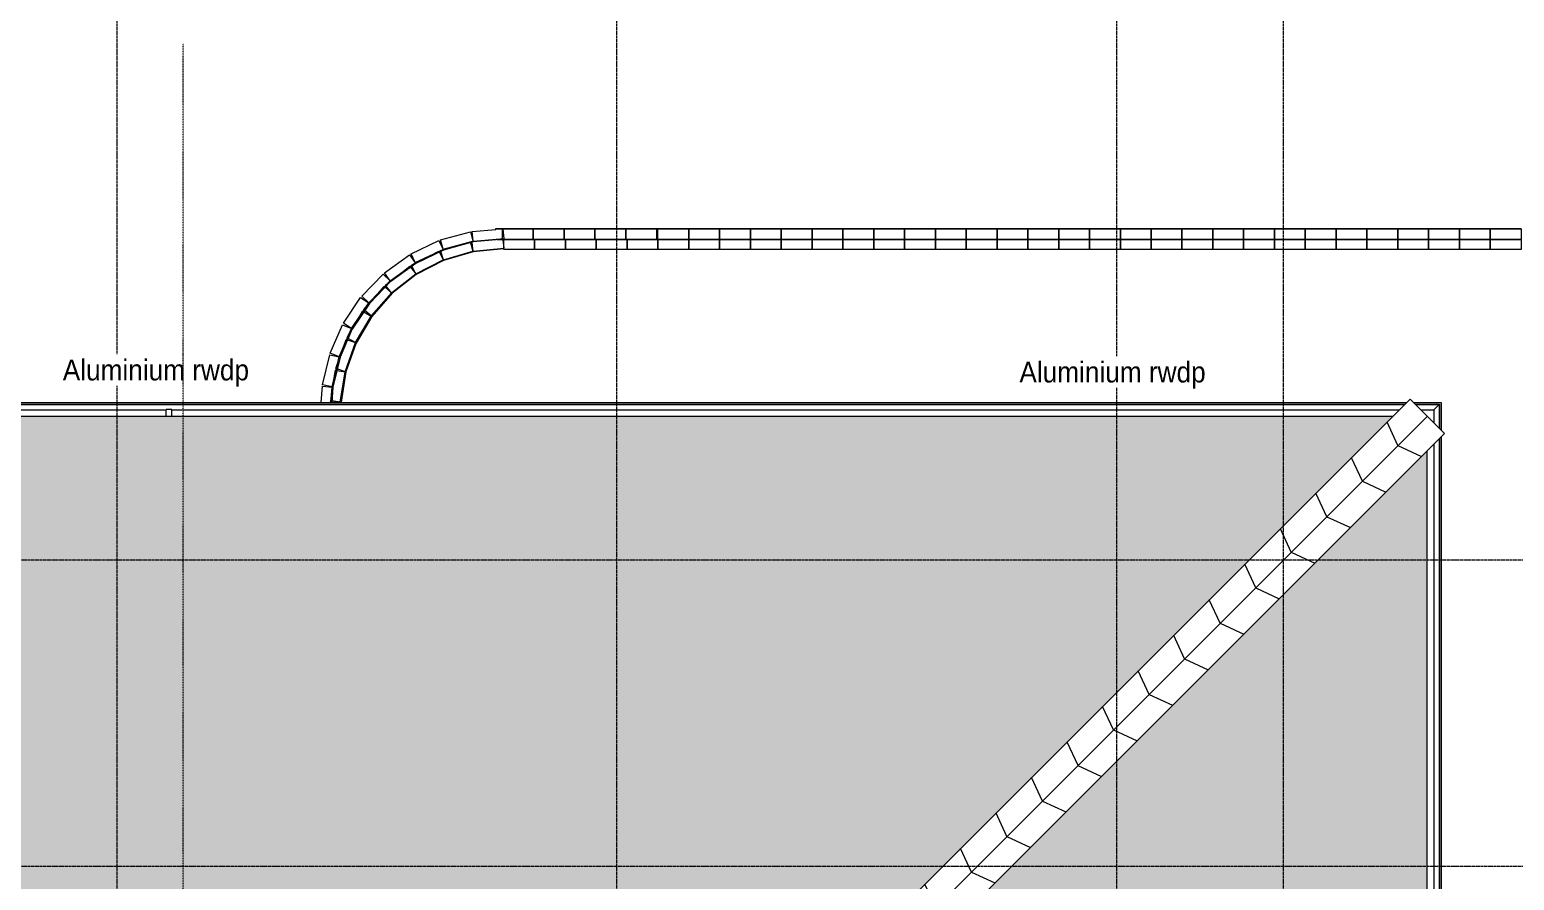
# Model space of a CAD drawing. Header units: millimetres. Extents: x -44849 to 8578, y -28812 to 16131.
# Drawn here: x -9537 to 1153, y -1411 to 4717 of the extents above; entities that cross this region are included whole.
import ezdxf

# ---------------------------------------------------------------- set-up
doc = ezdxf.new("R2010")
doc.units = ezdxf.units.MM
for name, pattern in [('1000 Dashed', [2, 1, -1]), ('Dash', [6.35, 3.175, -3.175]), ('Demolished', [7.14375, 4.7625, -2.38125]), ('Grid Line', [22.225, 12.7, -3.175, 3.175, -3.175])]:
    doc.linetypes.add(name, pattern=pattern)
for name, color, linetype, lineweight in [('A-GLAZ-CURT', 52, 'Continuous', 9), ('A-ROOF', 132, 'Demolished', 5), ('A-ROOF-OTLN', 132, 'Demolished', 5), ('A-ROOF-PATT', 132, 'Dash', 5), ('G-ANNO-SYMB', 111, 'Continuous', 5), ('G-ANNO-TEXT', 231, 'Continuous', 5), ('S-BEAM', 12, 'Continuous', 5), ('S-GRID', 1, 'Continuous', 5)]:
    doc.layers.add(name, color=color, linetype=linetype, lineweight=lineweight)
doc.styles.add('Arial_2', font='arial.ttf', dxfattribs={"width": 0.9, "height": 150})

# ---------------------------------------------------------------- blocks, each defined once
blk = doc.blocks.new('The BREEZEBLOCK Family1 - The BREEZEBLOCK Family1-1267691-NEW PROPOSED ROOF PLAN')
at = {"layer": 'A-GLAZ-CURT', "lineweight": 5}
for p, q in [((-111, 3), (-111, 73)), ((111, 73), (111, 3))]:
    blk.add_line(p, q, dxfattribs=at)
blk = doc.blocks.new('System Panel - Glazed-1095955-NEW PROPOSED ROOF PLAN')
at = {"layer": 'A-GLAZ-CURT', "lineweight": 5}
blk.add_hatch(color=256, dxfattribs=at).paths.add_polyline_path([(41, 3), (-43, 3), (-43, -3), (43, -3), (43, 3)])
for p, q in [((-43, 3), (43, 3)), ((-43, 3), (-43, -3)), ((43, 3), (43, -3)), ((43, -3), (-43, -3))]:
    blk.add_line(p, q, dxfattribs=at)
blk = doc.blocks.new('The BREEZEBLOCK Family1 - The BREEZEBLOCK Family1-V3-NEW PROPOSED ROOF PLAN')
at = {"layer": 'A-GLAZ-CURT', "lineweight": 5}
for p, q in [((-111, 3), (-111, 73)), ((111, 69), (111, 3))]:
    blk.add_line(p, q, dxfattribs=at)
blk = doc.blocks.new('System Panel - Glazed-1053836-NEW PROPOSED ROOF PLAN')
at = {"layer": 'A-GLAZ-CURT', "lineweight": 5}
blk.add_hatch(color=256, dxfattribs=at).paths.add_polyline_path([(-24, 3), (-24, -3), (24, -3), (24, 3)])
for p, q in [((-24, 3), (24, 3)), ((-24, 3), (-24, -3)), ((24, 3), (24, -3)), ((24, -3), (-24, -3))]:
    blk.add_line(p, q, dxfattribs=at)
blk = doc.blocks.new('The BREEZEBLOCK Family1 - The BREEZEBLOCK Family1-1267692-NEW PROPOSED ROOF PLAN')
at = {"layer": 'A-GLAZ-CURT', "lineweight": 5}
for p, q in [((-111, -69), (-111, -3)), ((111, -73), (-61, -73)), ((111, -3), (111, -73))]:
    blk.add_line(p, q, dxfattribs=at)
blk = doc.blocks.new('The BREEZEBLOCK Family1 - The BREEZEBLOCK Family1-1267693-NEW PROPOSED ROOF PLAN')
at = {"layer": 'A-GLAZ-CURT', "lineweight": 5}
for p, q in [((-111, -73), (-111, -3)), ((111, -73), (-111, -73)), ((111, -3), (111, -73))]:
    blk.add_line(p, q, dxfattribs=at)
blk = doc.blocks.new('The BREEZEBLOCK Family1 - The BREEZEBLOCK Family1-V4-NEW PROPOSED ROOF PLAN')
at = {"layer": 'A-GLAZ-CURT', "lineweight": 5}
for p, q in [((-111, -73), (-111, -3)), ((111, -73), (-111, -73)), ((111, -4), (111, -73))]:
    blk.add_line(p, q, dxfattribs=at)
blk = doc.blocks.new('The BREEZEBLOCK Family1 - The BREEZEBLOCK Family1-V5-NEW PROPOSED ROOF PLAN')
at = {"layer": 'A-GLAZ-CURT', "lineweight": 5}
for p, q in [((-111, -73), (-111, -3)), ((111, -73), (-111, -73)), ((111, -3), (111, -73))]:
    blk.add_line(p, q, dxfattribs=at)
blk = doc.blocks.new('The BREEZEBLOCK Family1 - The BREEZEBLOCK Family1-1267694-NEW PROPOSED ROOF PLAN')
at = {"layer": 'A-GLAZ-CURT', "lineweight": 5}
for p, q in [((-88, -73), (-88, -3)), ((29, -73), (-88, -73))]:
    blk.add_line(p, q, dxfattribs=at)
blk = doc.blocks.new('System Panel - Glazed-1053772-NEW PROPOSED ROOF PLAN')
at = {"layer": 'A-GLAZ-CURT', "lineweight": 5}
blk.add_hatch(color=256, dxfattribs=at).paths.add_polyline_path([(111, 3), (-111, 3), (-111, -3), (111, -3)])
for p, q in [((-111, 3), (111, 3)), ((-111, 3), (-111, -3)), ((111, 3), (111, -3)), ((111, -3), (-111, -3))]:
    blk.add_line(p, q, dxfattribs=at)
blk = doc.blocks.new('System Panel - Glazed-1053709-NEW PROPOSED ROOF PLAN')
at = {"layer": 'A-GLAZ-CURT', "lineweight": 5}
blk.add_hatch(color=256, dxfattribs=at).paths.add_polyline_path([(111, 3), (-111, 3), (-111, -3), (111, -3)])
for p, q in [((-111, 3), (111, 3)), ((-111, 3), (-111, -3)), ((111, 3), (111, -3)), ((111, -3), (-111, -3))]:
    blk.add_line(p, q, dxfattribs=at)
blk = doc.blocks.new('System Panel - Glazed-1053773-NEW PROPOSED ROOF PLAN')
at = {"layer": 'A-GLAZ-CURT', "lineweight": 5}
blk.add_hatch(color=256, dxfattribs=at).paths.add_polyline_path([(23, 3), (-88, 3), (-88, -3), (24, -3)])
for p, q in [((-88, 3), (23, 3)), ((-88, 3), (-88, -3)), ((24, -3), (-88, -3))]:
    blk.add_line(p, q, dxfattribs=at)
blk = doc.blocks.new('System Panel - Glazed-1053848-NEW PROPOSED ROOF PLAN')
at = {"layer": 'A-GLAZ-CURT', "lineweight": 5}
blk.add_hatch(color=256, dxfattribs=at).paths.add_polyline_path([(-37, 3), (-111, 3), (-111, -3), (111, -3), (111, 3), (67, 3)])
for p, q in [((-111, 3), (111, 3)), ((-111, 3), (-111, -3)), ((111, 3), (111, -3)), ((111, -3), (-111, -3))]:
    blk.add_line(p, q, dxfattribs=at)
blk = doc.blocks.new('The BREEZEBLOCK Family1 - The BREEZEBLOCK Family1-V10-NEW PROPOSED ROOF PLAN')
at = {"layer": 'A-GLAZ-CURT', "lineweight": 5}
for p, q in [((-111, 73), (111, 73)), ((-111, 3), (-111, 73)), ((111, 73), (111, 3))]:
    blk.add_line(p, q, dxfattribs=at)
blk = doc.blocks.new('The BREEZEBLOCK Family1 - The BREEZEBLOCK Family1-V11-NEW PROPOSED ROOF PLAN')
at = {"layer": 'A-GLAZ-CURT', "lineweight": 5}
for p, q in [((-111, 73), (111, 73)), ((-111, 3), (-111, 73)), ((111, 73), (111, 69)), ((111, 65), (111, 3))]:
    blk.add_line(p, q, dxfattribs=at)
blk = doc.blocks.new('The BREEZEBLOCK Family1 - The BREEZEBLOCK Family1-V12-NEW PROPOSED ROOF PLAN')
at = {"layer": 'A-GLAZ-CURT', "lineweight": 5}
for p, q in [((-111, -62), (-111, -3)), ((-106, -73), (-111, -73)), ((111, -3), (111, -66))]:
    blk.add_line(p, q, dxfattribs=at)
blk = doc.blocks.new('The BREEZEBLOCK Family1 - The BREEZEBLOCK Family1-V13-NEW PROPOSED ROOF PLAN')
at = {"layer": 'A-GLAZ-CURT', "lineweight": 5}
for p, q in [((-111, -65), (-111, -3)), ((-44, -73), (-111, -73)), ((111, -73), (105, -73)), ((111, -3), (111, -65))]:
    blk.add_line(p, q, dxfattribs=at)
blk = doc.blocks.new('The BREEZEBLOCK Family1 - The BREEZEBLOCK Family1-V14-NEW PROPOSED ROOF PLAN')
at = {"layer": 'A-GLAZ-CURT', "lineweight": 5}
for p, q in [((-111, -65), (-111, -3)), ((-111, -73), (-111, -71)), ((-37, -73), (-111, -73)), ((111, -73), (98, -73)), ((111, -3), (111, -64)), ((111, -71), (111, -73))]:
    blk.add_line(p, q, dxfattribs=at)
blk = doc.blocks.new('The BREEZEBLOCK Family1 - The BREEZEBLOCK Family1-V15-NEW PROPOSED ROOF PLAN')
at = {"layer": 'A-GLAZ-CURT', "lineweight": 5}
for p, q in [((-111, -64), (-111, -3)), ((-111, -73), (-111, -70)), ((-38, -73), (-111, -73)), ((111, -73), (93, -73)), ((111, -3), (111, -64)), ((111, -70), (111, -73))]:
    blk.add_line(p, q, dxfattribs=at)
blk = doc.blocks.new('The BREEZEBLOCK Family1 - The BREEZEBLOCK Family1-V16-NEW PROPOSED ROOF PLAN')
at = {"layer": 'A-GLAZ-CURT', "lineweight": 5}
for p, q in [((-111, -63), (-111, -3)), ((-111, -73), (-111, -70)), ((-41, -73), (-111, -73)), ((111, -73), (85, -73)), ((111, -3), (111, -63)), ((111, -70), (111, -73))]:
    blk.add_line(p, q, dxfattribs=at)
blk = doc.blocks.new('The BREEZEBLOCK Family1 - The BREEZEBLOCK Family1-V17-NEW PROPOSED ROOF PLAN')
at = {"layer": 'A-GLAZ-CURT', "lineweight": 5}
for p, q in [((-111, -63), (-111, -3)), ((-111, -73), (-111, -69)), ((-46, -73), (-111, -73)), ((111, -73), (80, -73)), ((111, -3), (111, -63)), ((111, -69), (111, -73))]:
    blk.add_line(p, q, dxfattribs=at)
blk = doc.blocks.new('The BREEZEBLOCK Family1 - The BREEZEBLOCK Family1-V18-NEW PROPOSED ROOF PLAN')
at = {"layer": 'A-GLAZ-CURT', "lineweight": 5}
for p, q in [((-111, -62), (-111, -3)), ((-111, -73), (-111, -69)), ((-51, -73), (-111, -73)), ((111, -73), (73, -73)), ((111, -3), (111, -62)), ((111, -69), (111, -73))]:
    blk.add_line(p, q, dxfattribs=at)
blk = doc.blocks.new('The BREEZEBLOCK Family1 - The BREEZEBLOCK Family1-V19-NEW PROPOSED ROOF PLAN')
at = {"layer": 'A-GLAZ-CURT', "lineweight": 5}
for p, q in [((-111, -62), (-111, -3)), ((-111, -73), (-111, -69)), ((-57, -73), (-111, -73)), ((111, -73), (80, -73)), ((111, -3), (111, -64)), ((111, -70), (111, -73))]:
    blk.add_line(p, q, dxfattribs=at)
blk = doc.blocks.new('The BREEZEBLOCK Family1 - The BREEZEBLOCK Family1-1267699-NEW PROPOSED ROOF PLAN')
at = {"layer": 'A-GLAZ-CURT', "lineweight": 5}
for p, q in [((-33, -64), (-33, -3)), ((-33, -73), (-33, -70)), ((-29, -73), (-33, -73))]:
    blk.add_line(p, q, dxfattribs=at)
blk = doc.blocks.new('System Panel - Glazed-1098808-NEW PROPOSED ROOF PLAN')
at = {"layer": 'A-GLAZ-CURT', "lineweight": 5}
blk.add_hatch(color=256, dxfattribs=at).paths.add_polyline_path([(-31, 3), (-33, 3), (-33, -3), (-31, -3)])
for p, q in [((-33, 3), (-31, 3)), ((-33, 3), (-33, -3)), ((-31, -3), (-33, -3))]:
    blk.add_line(p, q, dxfattribs=at)
blk = doc.blocks.new('Timber Truss - Timber Truss-1376232-NEW PROPOSED ROOF PLAN')
at = {"layer": 'S-BEAM'}
for p, q in [((-6570, 0), (-6570, -40)), ((-6521, 0), (-6570, 0)), ((6570, 0), (6521, 0)), ((6570, 0), (6570, -40)), ((-6521, -40), (-6570, -40)), ((6570, -40), (6521, -40))]:
    blk.add_line(p, q, dxfattribs=at)

msp = doc.modelspace()

# ---------------------------------------------------------------- hatches: boundary and pattern name
at = {"layer": 'A-ROOF-PATT', "linetype": 'Continuous'}
h = msp.add_hatch(dxfattribs=at)
h.set_pattern_fill('FP_25', color=253, style=0, pattern_type=2)
h.set_pattern_definition([(294.898, (-2795.93, -1267.3), (308.4, 143.141), [])])
h.paths.add_polyline_path([(-5994.6, -4589.7), (526.4, 1931.3), (402.7, 2055.1), (-6067, -4414.7), (-6010.6, -4414.7), (-6006.4, -4577.8), (-5996.7, -4587.5)])
h = msp.add_hatch(dxfattribs=at)
h.set_pattern_fill('FP_12', color=256, style=0, pattern_type=2)
h.set_pattern_definition([(180, (0, 158.42), (-323.85, -145.741), [76.2, -63.5, 88.9, -38.1, -165.1]), (180, (0, 158.42), (-323.85, -145.741), [-266.7, 114.3, -50.8]), (180, (-76.2, 152.35), (-323.85, -145.741), [63.5, -241.3, 50.8, -76.2]), (180, (-228.6, 167.53), (-323.85, -145.741), [38.1, -393.7]), (270, (0, 158.42), (107.95, -145.741), [139.668, -443.295]), (270, (-76.2, 158.42), (107.95, -145.741), [136.632, -446.331]), (270, (-139.7, 158.42), (107.95, -145.741), [127.523, -455.44]), (270, (-228.6, 167.53), (107.95, -145.741), [139.668, -443.295]), (270, (-266.7, 167.53), (107.95, -145.741), [139.668, -443.295]), (270, (-381, 158.42), (107.95, -145.741), [133.596, -449.368])])
h.paths.add_polyline_path([(-23393.5, -5588.2), (-22269.8, -4464.5), (-22144.6, -4589.7), (-22144.6, -4414.7), (-6067, -4414.7), (279, 1931.3), (-30913.1, 1931.3), (-23552.1, -5429.7)])
h = msp.add_hatch(dxfattribs=at)
h.set_pattern_fill('FP_24', color=253, style=0, pattern_type=2)
h.set_pattern_definition([(155.102, (-2672.2, -1391.04), (-143.141, -308.4), [])])
h.paths.add_polyline_path([(-5767.4, -4610), (650.2, 1807.6), (526.4, 1931.3), (-5994.6, -4589.7), (-5983.3, -4600.5), (-5989.2, -4589.7), (-5974.8, -4579.9), (-5802.4, -4605)])
h = msp.add_hatch(dxfattribs=at)
h.set_pattern_fill('FP_9', color=256, style=0, pattern_type=2)
h.set_pattern_definition([(90, (38.33, 0), (-145.741, 323.85), [76.2, -63.5, 88.9, -38.1, -165.1]), (90, (38.33, 0), (-145.741, 323.85), [-266.7, 114.3, -50.8]), (90, (32.26, 76.2), (-145.741, 323.85), [63.5, -241.3, 50.8, -76.2]), (90, (47.44, 228.6), (-145.741, 323.85), [38.1, -393.7]), (180, (38.33, 0), (-145.741, -107.95), [139.668, -443.295]), (180, (38.33, 76.2), (-145.741, -107.95), [136.632, -446.331]), (180, (38.33, 139.7), (-145.741, -107.95), [127.523, -455.44]), (180, (47.44, 228.6), (-145.741, -107.95), [139.668, -443.295]), (180, (47.44, 266.7), (-145.741, -107.95), [139.668, -443.295]), (180, (38.33, 381), (-145.741, -107.95), [133.596, -449.368])])
h.paths.add_polyline_path([(526.4, -10860.3), (526.4, 1683.8), (-5745.6, -4588.2), (-128.6, -10205.2)])

# ---------------------------------------------------------------- linework, layer by layer
at = {"layer": 'A-ROOF', "linetype": 'Continuous', "lineweight": 9}
for p, q in [((279, 1931.3), (-30913.1, 1931.3)), ((526.4, -10860.3), (526.4, 1683.8))]:
    msp.add_line(p, q, dxfattribs=at)
at = {"layer": 'A-ROOF-OTLN', "linetype": 'Continuous'}
for p, q in [((-31013.1, 2031.3), (379, 2031.3)), ((-6067, -4414.7), (402.7, 2055.1)), ((402.7, 2055.1), (650.2, 1807.6)), ((426.4, 2031.3), (626.4, 2031.3)), ((626.4, 2031.3), (626.4, 1831.3)), ((-31000.4, 2018.6), (366.3, 2018.6)), ((-30998, 2016.3), (363.9, 2016.3)), ((-12471.1, 1978.2), (-8553.6, 1978.2)), ((-8513.6, 1978.2), (325.8, 1978.2)), ((526.4, 1931.3), (-5994.6, -4589.7)), ((439.1, 2018.6), (613.7, 2018.6)), ((441.5, 2016.3), (611.4, 2016.3)), ((479.6, 1978.2), (573.3, 1978.2)), ((573.3, 1978.2), (611.4, 2016.3)), ((573.3, 1978.2), (573.3, 1884.5)), ((611.4, 2016.3), (611.4, 1846.4)), ((613.7, 2018.6), (613.7, 1844)), ((650.2, 1807.6), (-5767.4, -4610)), ((573.3, 1730.7), (573.3, -10907.1)), ((611.4, 1768.8), (611.4, -10945.2)), ((613.7, 1771.1), (613.7, -10947.6)), ((626.4, 1783.8), (626.4, -10960.3))]:
    msp.add_line(p, q, dxfattribs=at)
at = {"layer": 'S-GRID', "linetype": 'Grid Line'}
for p, q in [((-8908.6, -26129), (-8908.6, 8968.8)), ((-5308.6, -26129), (-5308.6, 8968.8)), ((-1708.6, -26129), (-1708.6, 8968.8)), ((-508.6, -26129), (-508.6, 8968.8)), ((7444.6, 896.3), (-37109.8, 896.3)), ((7444.6, -1311.7), (-37109.8, -1311.7))]:
    msp.add_line(p, q, dxfattribs=at)

# ---------------------------------------------------------------- block references
at = {"layer": 'A-GLAZ-CURT', "lineweight": 5}
for name, p, rotation in [('The BREEZEBLOCK Family1 - The BREEZEBLOCK Family1-1267693-NEW PROPOSED ROOF PLAN', (-6451.8, 3161.4), 195.3333869601966), ('The BREEZEBLOCK Family1 - The BREEZEBLOCK Family1-V12-NEW PROPOSED ROOF PLAN', (-6234.1, 3130), 185.4162563185946), ('The BREEZEBLOCK Family1 - The BREEZEBLOCK Family1-1267692-NEW PROPOSED ROOF PLAN', (-6234.2, 3200.6), 185.1111289962815), ('System Panel - Glazed-1053772-NEW PROPOSED ROOF PLAN', (-6234.2, 3200.6), 185.1111289962815), ('System Panel - Glazed-1053836-NEW PROPOSED ROOF PLAN', (-6157.4, 3282), 180), ('System Panel - Glazed-1053836-NEW PROPOSED ROOF PLAN', (-6147.4, 3205.8), 180), ('System Panel - Glazed-1053848-NEW PROPOSED ROOF PLAN', (-6022.6, 3282), 180), ('The BREEZEBLOCK Family1 - The BREEZEBLOCK Family1-V3-NEW PROPOSED ROOF PLAN', (-6022.6, 3282), 180), ('System Panel - Glazed-1053848-NEW PROPOSED ROOF PLAN', (-6012.6, 3205.8), 180), ('System Panel - Glazed-1053848-NEW PROPOSED ROOF PLAN', (-5800.6, 3282), 180), ('The BREEZEBLOCK Family1 - The BREEZEBLOCK Family1-1267691-NEW PROPOSED ROOF PLAN', (-5800.6, 3282), 180), ('System Panel - Glazed-1053848-NEW PROPOSED ROOF PLAN', (-5790.6, 3205.8), 180), ('System Panel - Glazed-1053848-NEW PROPOSED ROOF PLAN', (-5578.6, 3282), 180), ('The BREEZEBLOCK Family1 - The BREEZEBLOCK Family1-1267691-NEW PROPOSED ROOF PLAN', (-5578.6, 3282), 180), ('System Panel - Glazed-1053848-NEW PROPOSED ROOF PLAN', (-5568.6, 3205.8), 180), ('System Panel - Glazed-1053848-NEW PROPOSED ROOF PLAN', (-5356.6, 3282), 180), ('The BREEZEBLOCK Family1 - The BREEZEBLOCK Family1-1267691-NEW PROPOSED ROOF PLAN', (-5356.6, 3282), 180), ('System Panel - Glazed-1053848-NEW PROPOSED ROOF PLAN', (-5346.6, 3205.8), 180), ('System Panel - Glazed-1053848-NEW PROPOSED ROOF PLAN', (-5134.6, 3282), 180), ('The BREEZEBLOCK Family1 - The BREEZEBLOCK Family1-1267691-NEW PROPOSED ROOF PLAN', (-5134.6, 3282), 180), ('System Panel - Glazed-1053848-NEW PROPOSED ROOF PLAN', (-5124.6, 3205.8), 180), ('System Panel - Glazed-1095955-NEW PROPOSED ROOF PLAN', (-5056.6, 3282), 180), ('System Panel - Glazed-1095955-NEW PROPOSED ROOF PLAN', (-5056.6, 3205.8), 180), ('System Panel - Glazed-1053848-NEW PROPOSED ROOF PLAN', (-4902.6, 3282), 180), ('The BREEZEBLOCK Family1 - The BREEZEBLOCK Family1-1267691-NEW PROPOSED ROOF PLAN', (-4902.6, 3282), 180), ('System Panel - Glazed-1053848-NEW PROPOSED ROOF PLAN', (-4902.6, 3205.8), 180), ('System Panel - Glazed-1053848-NEW PROPOSED ROOF PLAN', (-4680.6, 3282), 180), ('The BREEZEBLOCK Family1 - The BREEZEBLOCK Family1-1267691-NEW PROPOSED ROOF PLAN', (-4680.6, 3282), 180), ('System Panel - Glazed-1053848-NEW PROPOSED ROOF PLAN', (-4680.6, 3205.8), 180), ('System Panel - Glazed-1053848-NEW PROPOSED ROOF PLAN', (-4458.6, 3282), 180), ('The BREEZEBLOCK Family1 - The BREEZEBLOCK Family1-1267691-NEW PROPOSED ROOF PLAN', (-4458.6, 3282), 180), ('System Panel - Glazed-1053848-NEW PROPOSED ROOF PLAN', (-4458.6, 3205.8), 180), ('System Panel - Glazed-1053848-NEW PROPOSED ROOF PLAN', (-4236.6, 3282), 180), ('The BREEZEBLOCK Family1 - The BREEZEBLOCK Family1-1267691-NEW PROPOSED ROOF PLAN', (-4236.6, 3282), 180), ('System Panel - Glazed-1053848-NEW PROPOSED ROOF PLAN', (-4236.6, 3205.8), 180), ('System Panel - Glazed-1053848-NEW PROPOSED ROOF PLAN', (-4014.6, 3282), 180), ('The BREEZEBLOCK Family1 - The BREEZEBLOCK Family1-1267691-NEW PROPOSED ROOF PLAN', (-4014.6, 3282), 180), ('System Panel - Glazed-1053848-NEW PROPOSED ROOF PLAN', (-4014.6, 3205.8), 180), ('System Panel - Glazed-1053848-NEW PROPOSED ROOF PLAN', (-3792.6, 3282), 180), ('The BREEZEBLOCK Family1 - The BREEZEBLOCK Family1-1267691-NEW PROPOSED ROOF PLAN', (-3792.6, 3282), 180), ('System Panel - Glazed-1053848-NEW PROPOSED ROOF PLAN', (-3792.6, 3205.8), 180), ('System Panel - Glazed-1053848-NEW PROPOSED ROOF PLAN', (-3570.6, 3282), 180), ('The BREEZEBLOCK Family1 - The BREEZEBLOCK Family1-1267691-NEW PROPOSED ROOF PLAN', (-3570.6, 3282), 180), ('System Panel - Glazed-1053848-NEW PROPOSED ROOF PLAN', (-3570.6, 3205.8), 180), ('System Panel - Glazed-1053848-NEW PROPOSED ROOF PLAN', (-3348.6, 3282), 180), ('The BREEZEBLOCK Family1 - The BREEZEBLOCK Family1-1267691-NEW PROPOSED ROOF PLAN', (-3348.6, 3282), 180), ('System Panel - Glazed-1053848-NEW PROPOSED ROOF PLAN', (-3348.6, 3205.8), 180), ('System Panel - Glazed-1053848-NEW PROPOSED ROOF PLAN', (-3126.6, 3282), 180), ('The BREEZEBLOCK Family1 - The BREEZEBLOCK Family1-1267691-NEW PROPOSED ROOF PLAN', (-3126.6, 3282), 180), ('System Panel - Glazed-1053848-NEW PROPOSED ROOF PLAN', (-3126.6, 3205.8), 180), ('System Panel - Glazed-1053848-NEW PROPOSED ROOF PLAN', (-2904.6, 3282), 180), ('The BREEZEBLOCK Family1 - The BREEZEBLOCK Family1-1267691-NEW PROPOSED ROOF PLAN', (-2904.6, 3282), 180), ('System Panel - Glazed-1053848-NEW PROPOSED ROOF PLAN', (-2904.6, 3205.8), 180), ('System Panel - Glazed-1053848-NEW PROPOSED ROOF PLAN', (-2682.6, 3282), 180), ('The BREEZEBLOCK Family1 - The BREEZEBLOCK Family1-1267691-NEW PROPOSED ROOF PLAN', (-2682.6, 3282), 180), ('System Panel - Glazed-1053848-NEW PROPOSED ROOF PLAN', (-2682.6, 3205.8), 180), ('System Panel - Glazed-1053848-NEW PROPOSED ROOF PLAN', (-2460.6, 3282), 180), ('The BREEZEBLOCK Family1 - The BREEZEBLOCK Family1-1267691-NEW PROPOSED ROOF PLAN', (-2460.6, 3282), 180), ('System Panel - Glazed-1053848-NEW PROPOSED ROOF PLAN', (-2460.6, 3205.8), 180), ('System Panel - Glazed-1053848-NEW PROPOSED ROOF PLAN', (-2238.6, 3282), 180), ('The BREEZEBLOCK Family1 - The BREEZEBLOCK Family1-1267691-NEW PROPOSED ROOF PLAN', (-2238.6, 3282), 180), ('System Panel - Glazed-1053848-NEW PROPOSED ROOF PLAN', (-2238.6, 3205.8), 180), ('System Panel - Glazed-1053848-NEW PROPOSED ROOF PLAN', (-2016.6, 3282), 180), ('The BREEZEBLOCK Family1 - The BREEZEBLOCK Family1-1267691-NEW PROPOSED ROOF PLAN', (-2016.6, 3282), 180), ('System Panel - Glazed-1053848-NEW PROPOSED ROOF PLAN', (-2016.6, 3205.8), 180), ('System Panel - Glazed-1053848-NEW PROPOSED ROOF PLAN', (-1794.6, 3282), 180), ('The BREEZEBLOCK Family1 - The BREEZEBLOCK Family1-1267691-NEW PROPOSED ROOF PLAN', (-1794.6, 3282), 180), ('System Panel - Glazed-1053848-NEW PROPOSED ROOF PLAN', (-1794.6, 3205.8), 180), ('System Panel - Glazed-1053848-NEW PROPOSED ROOF PLAN', (-1572.6, 3282), 180), ('The BREEZEBLOCK Family1 - The BREEZEBLOCK Family1-1267691-NEW PROPOSED ROOF PLAN', (-1572.6, 3282), 180), ('System Panel - Glazed-1053848-NEW PROPOSED ROOF PLAN', (-1572.6, 3205.8), 180), ('System Panel - Glazed-1053848-NEW PROPOSED ROOF PLAN', (-1350.6, 3282), 180), ('The BREEZEBLOCK Family1 - The BREEZEBLOCK Family1-1267691-NEW PROPOSED ROOF PLAN', (-1350.6, 3282), 180), ('System Panel - Glazed-1053848-NEW PROPOSED ROOF PLAN', (-1350.6, 3205.8), 180), ('System Panel - Glazed-1053848-NEW PROPOSED ROOF PLAN', (-1128.6, 3282), 180), ('The BREEZEBLOCK Family1 - The BREEZEBLOCK Family1-1267691-NEW PROPOSED ROOF PLAN', (-1128.6, 3282), 180), ('System Panel - Glazed-1053848-NEW PROPOSED ROOF PLAN', (-1128.6, 3205.8), 180), ('System Panel - Glazed-1053848-NEW PROPOSED ROOF PLAN', (-906.6, 3282), 180), ('The BREEZEBLOCK Family1 - The BREEZEBLOCK Family1-1267691-NEW PROPOSED ROOF PLAN', (-906.6, 3282), 180), ('System Panel - Glazed-1053848-NEW PROPOSED ROOF PLAN', (-906.6, 3205.8), 180), ('System Panel - Glazed-1053848-NEW PROPOSED ROOF PLAN', (-684.6, 3282), 180), ('The BREEZEBLOCK Family1 - The BREEZEBLOCK Family1-1267691-NEW PROPOSED ROOF PLAN', (-684.6, 3282), 180), ('System Panel - Glazed-1053848-NEW PROPOSED ROOF PLAN', (-684.6, 3205.8), 180), ('System Panel - Glazed-1053848-NEW PROPOSED ROOF PLAN', (-462.6, 3282), 180), ('The BREEZEBLOCK Family1 - The BREEZEBLOCK Family1-1267691-NEW PROPOSED ROOF PLAN', (-462.6, 3282), 180), ('System Panel - Glazed-1053848-NEW PROPOSED ROOF PLAN', (-462.6, 3205.8), 180), ('System Panel - Glazed-1053848-NEW PROPOSED ROOF PLAN', (-240.6, 3282), 180), ('The BREEZEBLOCK Family1 - The BREEZEBLOCK Family1-1267691-NEW PROPOSED ROOF PLAN', (-240.6, 3282), 180), ('System Panel - Glazed-1053848-NEW PROPOSED ROOF PLAN', (-240.6, 3205.8), 180), ('System Panel - Glazed-1053848-NEW PROPOSED ROOF PLAN', (-18.6, 3282), 180), ('The BREEZEBLOCK Family1 - The BREEZEBLOCK Family1-1267691-NEW PROPOSED ROOF PLAN', (-18.6, 3282), 180), ('System Panel - Glazed-1053848-NEW PROPOSED ROOF PLAN', (-18.6, 3205.8), 180), ('System Panel - Glazed-1053848-NEW PROPOSED ROOF PLAN', (203.4, 3282), 180), ('The BREEZEBLOCK Family1 - The BREEZEBLOCK Family1-1267691-NEW PROPOSED ROOF PLAN', (203.4, 3282), 180), ('System Panel - Glazed-1053848-NEW PROPOSED ROOF PLAN', (203.4, 3205.8), 180), ('System Panel - Glazed-1053848-NEW PROPOSED ROOF PLAN', (425.4, 3282), 180), ('The BREEZEBLOCK Family1 - The BREEZEBLOCK Family1-1267691-NEW PROPOSED ROOF PLAN', (425.4, 3282), 180), ('System Panel - Glazed-1053848-NEW PROPOSED ROOF PLAN', (425.4, 3205.8), 180), ('System Panel - Glazed-1053848-NEW PROPOSED ROOF PLAN', (647.4, 3282), 180), ('The BREEZEBLOCK Family1 - The BREEZEBLOCK Family1-1267691-NEW PROPOSED ROOF PLAN', (647.4, 3282), 180), ('System Panel - Glazed-1053848-NEW PROPOSED ROOF PLAN', (647.4, 3205.8), 180), ('System Panel - Glazed-1053848-NEW PROPOSED ROOF PLAN', (869.4, 3282), 180), ('The BREEZEBLOCK Family1 - The BREEZEBLOCK Family1-1267691-NEW PROPOSED ROOF PLAN', (869.4, 3282), 180), ('System Panel - Glazed-1053848-NEW PROPOSED ROOF PLAN', (869.4, 3205.8), 180), ('System Panel - Glazed-1053848-NEW PROPOSED ROOF PLAN', (1091.4, 3282), 180), ('The BREEZEBLOCK Family1 - The BREEZEBLOCK Family1-1267691-NEW PROPOSED ROOF PLAN', (1091.4, 3282), 180), ('System Panel - Glazed-1053848-NEW PROPOSED ROOF PLAN', (1091.4, 3205.8), 180), ('The BREEZEBLOCK Family1 - The BREEZEBLOCK Family1-1267693-NEW PROPOSED ROOF PLAN', (-6659, 3084.1), 205.5556448954644), ('The BREEZEBLOCK Family1 - The BREEZEBLOCK Family1-V14-NEW PROPOSED ROOF PLAN', (-6656.6, 3006.9), 207.0812815070322), ('System Panel - Glazed-1053709-NEW PROPOSED ROOF PLAN', (-6659, 3084.1), 205.5556448954644), ('The BREEZEBLOCK Family1 - The BREEZEBLOCK Family1-V13-NEW PROPOSED ROOF PLAN', (-6451.2, 3088.5), 196.2487689271374), ('System Panel - Glazed-1053709-NEW PROPOSED ROOF PLAN', (-6451.8, 3161.4), 195.3333869601966), ('System Panel - Glazed-1053709-NEW PROPOSED ROOF PLAN', (-6451.2, 3088.5), 196.2487689271374), ('System Panel - Glazed-1053772-NEW PROPOSED ROOF PLAN', (-6234.1, 3130), 185.4162563185946), ('The BREEZEBLOCK Family1 - The BREEZEBLOCK Family1-V11-NEW PROPOSED ROOF PLAN', (-6012.6, 3205.8), 180), ('The BREEZEBLOCK Family1 - The BREEZEBLOCK Family1-V10-NEW PROPOSED ROOF PLAN', (-5790.6, 3205.8), 180), ('The BREEZEBLOCK Family1 - The BREEZEBLOCK Family1-V10-NEW PROPOSED ROOF PLAN', (-5568.6, 3205.8), 180), ('The BREEZEBLOCK Family1 - The BREEZEBLOCK Family1-V10-NEW PROPOSED ROOF PLAN', (-5346.6, 3205.8), 180), ('The BREEZEBLOCK Family1 - The BREEZEBLOCK Family1-V10-NEW PROPOSED ROOF PLAN', (-5124.6, 3205.8), 180), ('The BREEZEBLOCK Family1 - The BREEZEBLOCK Family1-V10-NEW PROPOSED ROOF PLAN', (-4902.6, 3205.8), 180), ('The BREEZEBLOCK Family1 - The BREEZEBLOCK Family1-V10-NEW PROPOSED ROOF PLAN', (-4680.6, 3205.8), 180), ('The BREEZEBLOCK Family1 - The BREEZEBLOCK Family1-V10-NEW PROPOSED ROOF PLAN', (-4458.6, 3205.8), 180), ('The BREEZEBLOCK Family1 - The BREEZEBLOCK Family1-V10-NEW PROPOSED ROOF PLAN', (-4236.6, 3205.8), 180), ('The BREEZEBLOCK Family1 - The BREEZEBLOCK Family1-V10-NEW PROPOSED ROOF PLAN', (-4014.6, 3205.8), 180), ('The BREEZEBLOCK Family1 - The BREEZEBLOCK Family1-V10-NEW PROPOSED ROOF PLAN', (-3792.6, 3205.8), 180), ('The BREEZEBLOCK Family1 - The BREEZEBLOCK Family1-V10-NEW PROPOSED ROOF PLAN', (-3570.6, 3205.8), 180), ('The BREEZEBLOCK Family1 - The BREEZEBLOCK Family1-V10-NEW PROPOSED ROOF PLAN', (-3348.6, 3205.8), 180), ('The BREEZEBLOCK Family1 - The BREEZEBLOCK Family1-V10-NEW PROPOSED ROOF PLAN', (-3126.6, 3205.8), 180), ('The BREEZEBLOCK Family1 - The BREEZEBLOCK Family1-V10-NEW PROPOSED ROOF PLAN', (-2904.6, 3205.8), 180), ('The BREEZEBLOCK Family1 - The BREEZEBLOCK Family1-V10-NEW PROPOSED ROOF PLAN', (-2682.6, 3205.8), 180), ('The BREEZEBLOCK Family1 - The BREEZEBLOCK Family1-V10-NEW PROPOSED ROOF PLAN', (-2460.6, 3205.8), 180), ('The BREEZEBLOCK Family1 - The BREEZEBLOCK Family1-V10-NEW PROPOSED ROOF PLAN', (-2238.6, 3205.8), 180), ('The BREEZEBLOCK Family1 - The BREEZEBLOCK Family1-V10-NEW PROPOSED ROOF PLAN', (-2016.6, 3205.8), 180), ('The BREEZEBLOCK Family1 - The BREEZEBLOCK Family1-V10-NEW PROPOSED ROOF PLAN', (-1794.6, 3205.8), 180), ('The BREEZEBLOCK Family1 - The BREEZEBLOCK Family1-V10-NEW PROPOSED ROOF PLAN', (-1572.6, 3205.8), 180), ('The BREEZEBLOCK Family1 - The BREEZEBLOCK Family1-V10-NEW PROPOSED ROOF PLAN', (-1350.6, 3205.8), 180), ('The BREEZEBLOCK Family1 - The BREEZEBLOCK Family1-V10-NEW PROPOSED ROOF PLAN', (-1128.6, 3205.8), 180), ('The BREEZEBLOCK Family1 - The BREEZEBLOCK Family1-V10-NEW PROPOSED ROOF PLAN', (-906.6, 3205.8), 180), ('The BREEZEBLOCK Family1 - The BREEZEBLOCK Family1-V10-NEW PROPOSED ROOF PLAN', (-684.6, 3205.8), 180), ('The BREEZEBLOCK Family1 - The BREEZEBLOCK Family1-V10-NEW PROPOSED ROOF PLAN', (-462.6, 3205.8), 180), ('The BREEZEBLOCK Family1 - The BREEZEBLOCK Family1-V10-NEW PROPOSED ROOF PLAN', (-240.6, 3205.8), 180), ('The BREEZEBLOCK Family1 - The BREEZEBLOCK Family1-V10-NEW PROPOSED ROOF PLAN', (-18.6, 3205.8), 180), ('The BREEZEBLOCK Family1 - The BREEZEBLOCK Family1-V10-NEW PROPOSED ROOF PLAN', (203.4, 3205.8), 180), ('The BREEZEBLOCK Family1 - The BREEZEBLOCK Family1-V10-NEW PROPOSED ROOF PLAN', (425.4, 3205.8), 180), ('The BREEZEBLOCK Family1 - The BREEZEBLOCK Family1-V10-NEW PROPOSED ROOF PLAN', (647.4, 3205.8), 180), ('The BREEZEBLOCK Family1 - The BREEZEBLOCK Family1-V10-NEW PROPOSED ROOF PLAN', (869.4, 3205.8), 180), ('The BREEZEBLOCK Family1 - The BREEZEBLOCK Family1-V10-NEW PROPOSED ROOF PLAN', (1091.4, 3205.8), 180), ('The BREEZEBLOCK Family1 - The BREEZEBLOCK Family1-1267693-NEW PROPOSED ROOF PLAN', (-6849.2, 2971.4), 215.7779028307319), ('The BREEZEBLOCK Family1 - The BREEZEBLOCK Family1-V15-NEW PROPOSED ROOF PLAN', (-6843, 2888.2), 217.9137940869272), ('System Panel - Glazed-1053709-NEW PROPOSED ROOF PLAN', (-6849.2, 2971.4), 215.7779028307319), ('System Panel - Glazed-1053709-NEW PROPOSED ROOF PLAN', (-6656.6, 3006.9), 207.0812815070322), ('The BREEZEBLOCK Family1 - The BREEZEBLOCK Family1-1267693-NEW PROPOSED ROOF PLAN', (-7016.3, 2826.6), 226.0001607659997), ('System Panel - Glazed-1053709-NEW PROPOSED ROOF PLAN', (-7016.3, 2826.6), 226.0001607659997), ('System Panel - Glazed-1053709-NEW PROPOSED ROOF PLAN', (-6843, 2888.2), 217.9137940869272), ('The BREEZEBLOCK Family1 - The BREEZEBLOCK Family1-V4-NEW PROPOSED ROOF PLAN', (-7155.1, 2654.5), 236.2224187012672), ('The BREEZEBLOCK Family1 - The BREEZEBLOCK Family1-V16-NEW PROPOSED ROOF PLAN', (-7003.7, 2736.5), 228.7463066668221), ('System Panel - Glazed-1053709-NEW PROPOSED ROOF PLAN', (-7003.7, 2736.5), 228.7463066668221), ('The BREEZEBLOCK Family1 - The BREEZEBLOCK Family1-V17-NEW PROPOSED ROOF PLAN', (-7133.1, 2557.3), 239.5788192467171), ('System Panel - Glazed-1053709-NEW PROPOSED ROOF PLAN', (-7155.1, 2654.5), 236.2224187012672), ('The BREEZEBLOCK Family1 - The BREEZEBLOCK Family1-V5-NEW PROPOSED ROOF PLAN', (-7261.2, 2460.5), 246.4446766365349), ('System Panel - Glazed-1053709-NEW PROPOSED ROOF PLAN', (-7133.1, 2557.3), 239.5788192467171), ('The BREEZEBLOCK Family1 - The BREEZEBLOCK Family1-V18-NEW PROPOSED ROOF PLAN', (-7226.6, 2357), 250.411331826612), ('System Panel - Glazed-1053709-NEW PROPOSED ROOF PLAN', (-7261.2, 2460.5), 246.4446766365349), ('System Panel - Glazed-1053709-NEW PROPOSED ROOF PLAN', (-7226.6, 2357), 250.411331826612), ('The BREEZEBLOCK Family1 - The BREEZEBLOCK Family1-1267693-NEW PROPOSED ROOF PLAN', (-7331.2, 2250.7), 256.6669345718023), ('System Panel - Glazed-1053709-NEW PROPOSED ROOF PLAN', (-7331.2, 2250.7), 256.6669345718023), ('The BREEZEBLOCK Family1 - The BREEZEBLOCK Family1-V19-NEW PROPOSED ROOF PLAN', (-7280.7, 2142.8), 261.2438444065067), ('System Panel - Glazed-1053709-NEW PROPOSED ROOF PLAN', (-7280.7, 2142.8), 261.2438444065067), ('The BREEZEBLOCK Family1 - The BREEZEBLOCK Family1-1267694-NEW PROPOSED ROOF PLAN', (-7363.2, 2054.9), 265.8288687407741), ('System Panel - Glazed-1053773-NEW PROPOSED ROOF PLAN', (-7363.2, 2054.9), 265.8288687407741), ('The BREEZEBLOCK Family1 - The BREEZEBLOCK Family1-1267699-NEW PROPOSED ROOF PLAN', (-7298.6, 2000), 268.2698873192836), ('System Panel - Glazed-1098808-NEW PROPOSED ROOF PLAN', (-7298.6, 2000), 268.2698873192836)]:
    msp.add_blockref(name, p, dxfattribs=dict(at, rotation=rotation))
at = {"layer": 'S-BEAM', "rotation": 269.9999999999997}
msp.add_blockref('Timber Truss - Timber Truss-1376232-NEW PROPOSED ROOF PLAN', (-8513.6, -4589.7), dxfattribs=at)

# ---------------------------------------------------------------- next in the draw order: texts
at = {"layer": 'G-ANNO-TEXT', "color": 7, "char_height": 150, "width": 1637.848, "attachment_point": 1, "style": 'Arial_2', "bg_fill": 3, "box_fill_scale": 1.25, "bg_fill_color": 256, "bg_fill_true_color": 13158600, "bg_fill_transparency": 0}
for insert in [(-9299.1, 2340.7), (-2410.3, 2325.7)]:
    msp.add_mtext('Aluminium rwdp', dxfattribs=dict(at, insert=insert))

# ---------------------------------------------------------------- next in the draw order: linework, layer by layer
at = {"layer": 'G-ANNO-SYMB', "linetype": '1000 Dashed'}
msp.add_line((-8432.2, -14401.3), (-8432.2, 4617.6), dxfattribs=at)

doc.saveas('drawing.dxf')
